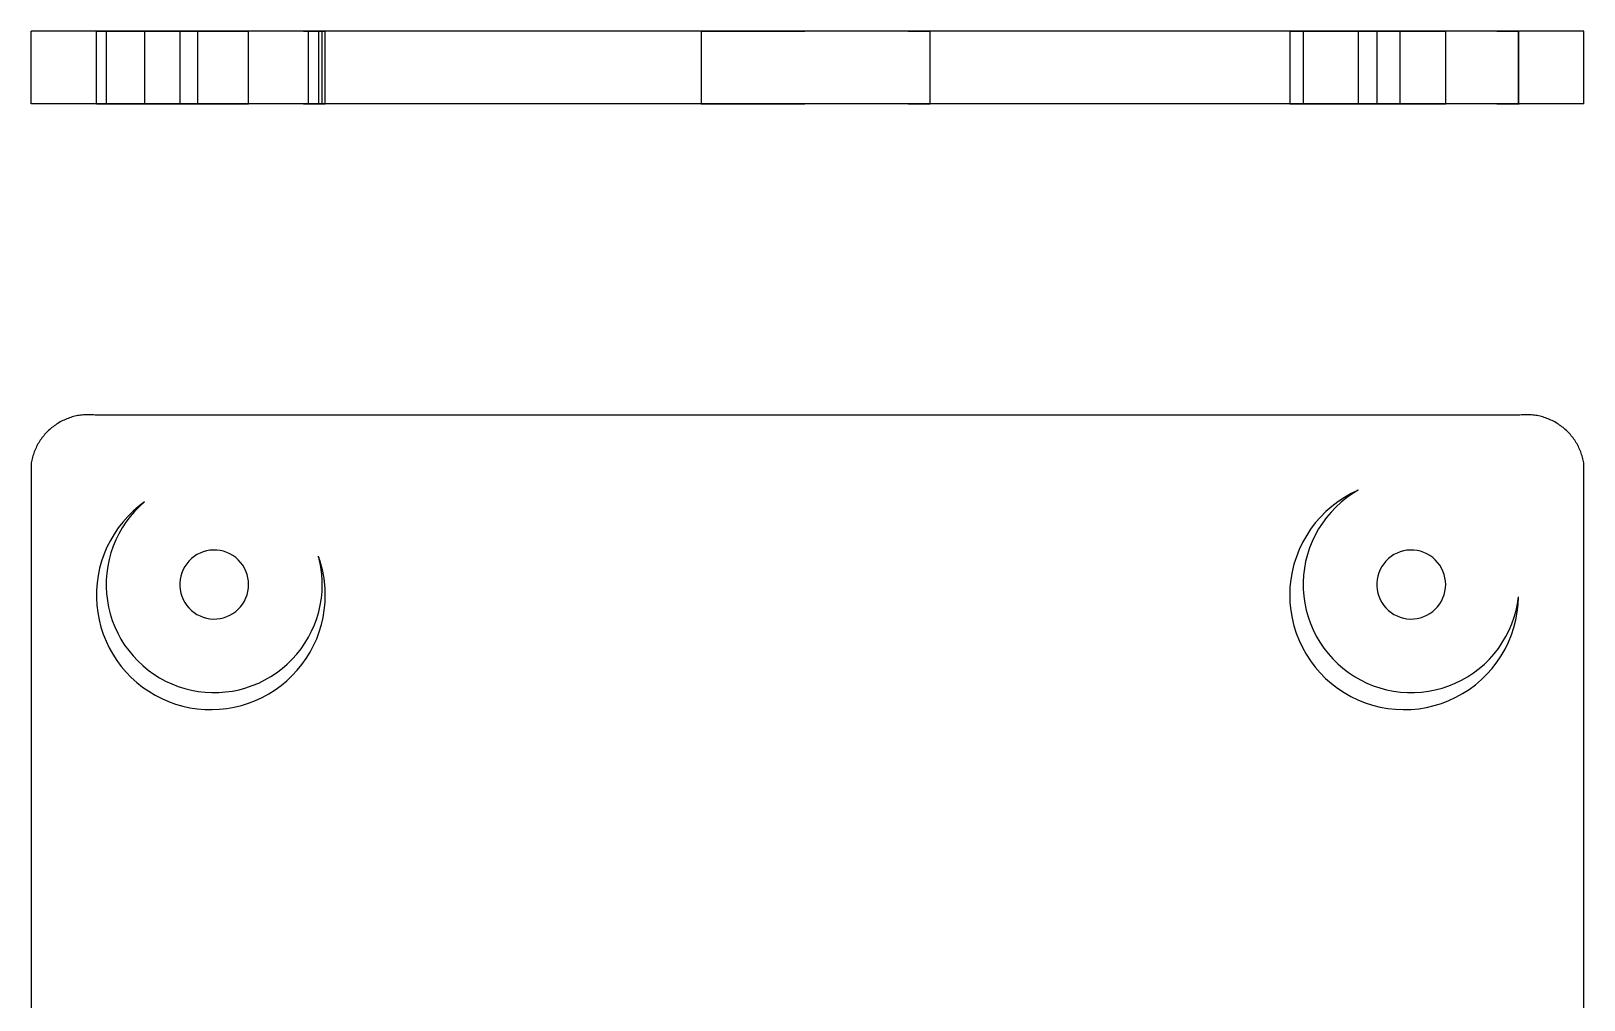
# Model space of a CAD drawing. Extents: x 0 to 3.3, y 0 to 1.87.
# Drawn here: x 0 to 1.5, y 0.935 to 1.871 of the extents above; entities that cross this region are included whole.
import ezdxf

# ---------------------------------------------------------------- set-up
doc = ezdxf.new("R2010")
doc.units = 0
doc.linetypes.add('HIDDEN', pattern=[0.075028, 0.050044, -0.024984])
for name, color, linetype in [('FRONT', 7, 'CONTINUOUS'), ('FRONT_HID', 7, 'HIDDEN'), ('TOP', 7, 'CONTINUOUS')]:
    doc.layers.add(name, color=color, linetype=linetype)

msp = doc.modelspace()

# ---------------------------------------------------------------- linework, layer by layer
at = {"layer": 'FRONT'}
for p, q in [((0.063158, 1.870984), (0, 1.870984)), ((0, 1.800672), (0, 1.870984)), ((0, 1.800672), (0, 1.870984)), ((1.436842, 1.870984), (0.063158, 1.870984)), ((0.063158, 1.800672), (0.063158, 1.870984)), ((1.5, 1.870984), (1.436842, 1.870984)), ((1.436842, 1.800672), (1.436842, 1.870984)), ((1.5, 1.800672), (1.5, 1.870984)), ((0.063158, 1.800672), (0, 1.800672)), ((1.436842, 1.800672), (0.063158, 1.800672)), ((1.5, 1.800672), (1.436842, 1.800672))]:
    msp.add_line(p, q, dxfattribs=at)
at = {"layer": 'FRONT_HID', "linetype": 'HIDDEN'}
for p, q in [((0.160829, 1.870984), (0.063158, 1.870984)), ((0.063158, 1.870984), (0.284211, 1.870984)), ((0.109647, 1.870984), (0.063158, 1.870984)), ((0.063158, 1.870984), (0.284211, 1.870984)), ((0.160829, 1.870984), (0.072533, 1.870984)), ((0.072533, 1.870984), (0.28125, 1.870984)), ((0.109647, 1.870984), (0.072533, 1.870984)), ((0.072533, 1.870984), (0.28125, 1.870984)), ((0.072533, 1.870984), (0.072533, 1.800672)), ((0.072533, 1.870984), (0.072533, 1.800672)), ((0.277586, 1.870984), (0.109647, 1.870984)), ((0.109647, 1.870984), (0.109647, 1.800672)), ((0.277586, 1.870984), (0.109647, 1.870984)), ((0.210197, 1.870984), (0.143586, 1.870984)), ((0.143586, 1.870984), (0.210197, 1.870984)), ((0.210197, 1.870984), (0.143586, 1.870984)), ((0.143586, 1.870984), (0.210197, 1.870984)), ((0.143586, 1.870984), (0.143586, 1.800672)), ((0.143586, 1.870984), (0.143586, 1.800672)), ((0.267517, 1.870984), (0.160829, 1.870984)), ((0.160829, 1.870984), (0.160829, 1.800672)), ((0.267517, 1.870984), (0.160829, 1.870984)), ((0.210197, 1.800672), (0.210197, 1.870984)), ((0.210197, 1.800672), (0.210197, 1.870984)), ((0.267517, 1.870984), (0.267517, 1.800672)), ((0.28125, 1.870984), (0.267517, 1.870984)), ((0.284211, 1.870984), (0.267517, 1.870984)), ((0.284211, 1.870984), (0.277586, 1.870984)), ((0.277586, 1.870984), (0.277586, 1.800672)), ((0.28125, 1.870984), (0.277586, 1.870984)), ((0.28125, 1.800672), (0.28125, 1.870984)), ((0.28125, 1.800672), (0.28125, 1.870984)), ((0.284211, 1.800672), (0.284211, 1.870984)), ((0.284211, 1.800672), (0.284211, 1.870984)), ((0.868421, 1.870984), (0.647368, 1.870984)), ((0.647368, 1.870984), (0.868421, 1.870984)), ((0.647368, 1.870984), (0.647368, 1.800672)), ((0.868421, 1.800672), (0.868421, 1.870984)), ((1.322275, 1.870984), (1.215789, 1.870984)), ((1.215789, 1.870984), (1.436637, 1.870984)), ((1.28204, 1.870984), (1.215789, 1.870984)), ((1.215789, 1.870984), (1.436832, 1.870984)), ((1.215789, 1.870984), (1.215789, 1.800672)), ((1.215789, 1.870984), (1.215789, 1.800672)), ((1.322275, 1.870984), (1.228783, 1.870984)), ((1.228783, 1.870984), (1.436637, 1.870984)), ((1.28204, 1.870984), (1.228783, 1.870984)), ((1.228783, 1.870984), (1.436832, 1.870984)), ((1.228783, 1.870984), (1.228783, 1.800672)), ((1.228783, 1.870984), (1.228783, 1.800672)), ((1.4375, 1.870984), (1.28204, 1.870984)), ((1.28204, 1.870984), (1.28204, 1.800672)), ((1.436842, 1.870984), (1.28204, 1.870984)), ((1.366447, 1.870984), (1.299836, 1.870984)), ((1.299836, 1.870984), (1.366447, 1.870984)), ((1.366447, 1.870984), (1.299836, 1.870984)), ((1.299836, 1.870984), (1.366447, 1.870984)), ((1.299836, 1.870984), (1.299836, 1.800672)), ((1.299836, 1.870984), (1.299836, 1.800672)), ((1.4375, 1.870984), (1.322275, 1.870984)), ((1.322275, 1.870984), (1.322275, 1.800672)), ((1.436842, 1.870984), (1.322275, 1.870984)), ((1.366447, 1.800672), (1.366447, 1.870984)), ((1.366447, 1.800672), (1.366447, 1.870984)), ((1.436637, 1.870984), (1.4375, 1.870984)), ((1.436637, 1.870984), (1.436637, 1.800672)), ((1.436637, 1.870984), (1.436842, 1.870984)), ((1.436832, 1.870984), (1.4375, 1.870984)), ((1.436832, 1.870984), (1.436832, 1.800672)), ((1.436832, 1.870984), (1.436842, 1.870984)), ((0.160829, 1.800672), (0.063158, 1.800672)), ((0.063158, 1.800672), (0.284211, 1.800672)), ((0.109647, 1.800672), (0.063158, 1.800672)), ((0.063158, 1.800672), (0.284211, 1.800672)), ((0.160829, 1.800672), (0.072533, 1.800672)), ((0.072533, 1.800672), (0.28125, 1.800672)), ((0.109647, 1.800672), (0.072533, 1.800672)), ((0.072533, 1.800672), (0.28125, 1.800672)), ((0.277586, 1.800672), (0.109647, 1.800672)), ((0.277586, 1.800672), (0.109647, 1.800672)), ((0.210197, 1.800672), (0.143586, 1.800672)), ((0.143586, 1.800672), (0.210197, 1.800672)), ((0.210197, 1.800672), (0.143586, 1.800672)), ((0.143586, 1.800672), (0.210197, 1.800672)), ((0.267517, 1.800672), (0.160829, 1.800672)), ((0.267517, 1.800672), (0.160829, 1.800672)), ((0.28125, 1.800672), (0.267517, 1.800672)), ((0.284211, 1.800672), (0.267517, 1.800672)), ((0.284211, 1.800672), (0.277586, 1.800672)), ((0.28125, 1.800672), (0.277586, 1.800672)), ((0.868421, 1.800672), (0.647368, 1.800672)), ((0.647368, 1.800672), (0.868421, 1.800672)), ((1.322275, 1.800672), (1.215789, 1.800672)), ((1.215789, 1.800672), (1.436637, 1.800672)), ((1.28204, 1.800672), (1.215789, 1.800672)), ((1.215789, 1.800672), (1.436832, 1.800672)), ((1.322275, 1.800672), (1.228783, 1.800672)), ((1.228783, 1.800672), (1.436637, 1.800672)), ((1.28204, 1.800672), (1.228783, 1.800672)), ((1.228783, 1.800672), (1.436832, 1.800672)), ((1.4375, 1.800672), (1.28204, 1.800672)), ((1.436842, 1.800672), (1.28204, 1.800672)), ((1.366447, 1.800672), (1.299836, 1.800672)), ((1.299836, 1.800672), (1.366447, 1.800672)), ((1.366447, 1.800672), (1.299836, 1.800672)), ((1.299836, 1.800672), (1.366447, 1.800672)), ((1.4375, 1.800672), (1.322275, 1.800672)), ((1.436842, 1.800672), (1.322275, 1.800672)), ((1.436637, 1.800672), (1.4375, 1.800672)), ((1.436637, 1.800672), (1.436842, 1.800672)), ((1.436832, 1.800672), (1.4375, 1.800672)), ((1.436832, 1.800672), (1.436842, 1.800672))]:
    msp.add_line(p, q, dxfattribs=at)
at = {"layer": 'TOP'}
for p, q in [((0.047895, 1.500073), (0.046518, 1.499872)), ((0.049277, 1.500239), (0.047895, 1.500073)), ((0.050663, 1.500371), (0.049277, 1.500239)), ((0.052051, 1.500469), (0.050663, 1.500371)), ((0.053442, 1.500531), (0.052051, 1.500469)), ((0.054833, 1.500559), (0.053442, 1.500531)), ((0.056225, 1.500553), (0.054833, 1.500559)), ((0.057616, 1.500511), (0.056225, 1.500553)), ((0.059006, 1.500435), (0.057616, 1.500511)), ((0.060393, 1.500325), (0.059006, 1.500435)), ((0.061778, 1.50018), (0.060393, 1.500325)), ((0.063158, 1.5), (0.061778, 1.50018)), ((1.436842, 1.5), (0.063158, 1.5)), ((1.438222, 1.50018), (1.436842, 1.5)), ((1.439607, 1.500325), (1.438222, 1.50018)), ((1.440994, 1.500435), (1.439607, 1.500325)), ((1.442384, 1.500511), (1.440994, 1.500435)), ((1.443775, 1.500553), (1.442384, 1.500511)), ((1.445167, 1.500559), (1.443775, 1.500553)), ((1.446558, 1.500531), (1.445167, 1.500559)), ((1.447949, 1.500469), (1.446558, 1.500531)), ((1.449337, 1.500371), (1.447949, 1.500469)), ((1.450723, 1.500239), (1.449337, 1.500371)), ((1.452105, 1.500073), (1.450723, 1.500239)), ((1.453482, 1.499872), (1.452105, 1.500073)), ((0.016979, 1.485365), (0.015978, 1.484398)), ((0.018004, 1.486307), (0.016979, 1.485365)), ((0.019052, 1.487223), (0.018004, 1.486307)), ((0.020122, 1.488113), (0.019052, 1.487223)), ((0.021214, 1.488975), (0.020122, 1.488113)), ((0.022328, 1.48981), (0.021214, 1.488975)), ((0.023462, 1.490617), (0.022328, 1.48981)), ((0.024616, 1.491396), (0.023462, 1.490617)), ((0.025788, 1.492146), (0.024616, 1.491396)), ((0.026979, 1.492866), (0.025788, 1.492146)), ((0.028188, 1.493556), (0.026979, 1.492866)), ((0.029414, 1.494216), (0.028188, 1.493556)), ((0.030655, 1.494845), (0.029414, 1.494216)), ((0.031912, 1.495443), (0.030655, 1.494845)), ((0.033184, 1.496009), (0.031912, 1.495443)), ((0.034469, 1.496544), (0.033184, 1.496009)), ((0.035767, 1.497046), (0.034469, 1.496544)), ((0.037077, 1.497516), (0.035767, 1.497046)), ((0.038398, 1.497953), (0.037077, 1.497516)), ((0.03973, 1.498357), (0.038398, 1.497953)), ((0.041072, 1.498727), (0.03973, 1.498357)), ((0.042422, 1.499064), (0.041072, 1.498727)), ((0.043781, 1.499367), (0.042422, 1.499064)), ((0.045146, 1.499637), (0.043781, 1.499367)), ((0.046518, 1.499872), (0.045146, 1.499637)), ((1.454854, 1.499637), (1.453482, 1.499872)), ((1.456219, 1.499367), (1.454854, 1.499637)), ((1.457578, 1.499064), (1.456219, 1.499367)), ((1.458928, 1.498727), (1.457578, 1.499064)), ((1.46027, 1.498357), (1.458928, 1.498727)), ((1.461602, 1.497953), (1.46027, 1.498357)), ((1.462923, 1.497516), (1.461602, 1.497953)), ((1.464233, 1.497046), (1.462923, 1.497516)), ((1.465531, 1.496544), (1.464233, 1.497046)), ((1.466816, 1.496009), (1.465531, 1.496544)), ((1.468088, 1.495443), (1.466816, 1.496009)), ((1.469345, 1.494845), (1.468088, 1.495443)), ((1.470586, 1.494216), (1.469345, 1.494845)), ((1.471812, 1.493556), (1.470586, 1.494216)), ((1.473021, 1.492866), (1.471812, 1.493556)), ((1.474212, 1.492146), (1.473021, 1.492866)), ((1.475384, 1.491396), (1.474212, 1.492146)), ((1.476538, 1.490617), (1.475384, 1.491396)), ((1.477672, 1.48981), (1.476538, 1.490617)), ((1.478786, 1.488975), (1.477672, 1.48981)), ((1.479878, 1.488113), (1.478786, 1.488975)), ((1.480948, 1.487223), (1.479878, 1.488113)), ((1.481996, 1.486307), (1.480948, 1.487223)), ((1.483021, 1.485365), (1.481996, 1.486307)), ((1.484022, 1.484398), (1.483021, 1.485365)), ((0.006033, 1.471057), (0.005392, 1.469821)), ((0.006704, 1.472276), (0.006033, 1.471057)), ((0.007406, 1.473478), (0.006704, 1.472276)), ((0.008137, 1.474662), (0.007406, 1.473478)), ((0.008898, 1.475828), (0.008137, 1.474662)), ((0.009688, 1.476974), (0.008898, 1.475828)), ((0.010506, 1.4781), (0.009688, 1.476974)), ((0.011351, 1.479205), (0.010506, 1.4781)), ((0.012224, 1.48029), (0.011351, 1.479205)), ((0.013124, 1.481351), (0.012224, 1.48029)), ((0.01405, 1.482391), (0.013124, 1.481351)), ((0.015001, 1.483406), (0.01405, 1.482391)), ((0.015978, 1.484398), (0.015001, 1.483406)), ((1.484999, 1.483406), (1.484022, 1.484398)), ((1.48595, 1.482391), (1.484999, 1.483406)), ((1.486876, 1.481351), (1.48595, 1.482391)), ((1.487776, 1.48029), (1.486876, 1.481351)), ((1.488649, 1.479205), (1.487776, 1.48029)), ((1.489494, 1.4781), (1.488649, 1.479205)), ((1.490312, 1.476974), (1.489494, 1.4781)), ((1.491102, 1.475828), (1.490312, 1.476974)), ((1.491863, 1.474662), (1.491102, 1.475828)), ((1.492594, 1.473478), (1.491863, 1.474662)), ((1.493296, 1.472276), (1.492594, 1.473478)), ((1.493967, 1.471057), (1.493296, 1.472276)), ((1.494608, 1.469821), (1.493967, 1.471057)), ((0.000462, 1.455376), (0.000214, 1.454007)), ((0.000745, 1.456739), (0.000462, 1.455376)), ((0.001061, 1.458095), (0.000745, 1.456739)), ((0.001411, 1.459442), (0.001061, 1.458095)), ((0.001794, 1.46078), (0.001411, 1.459442)), ((0.00221, 1.462108), (0.001794, 1.46078)), ((0.00266, 1.463425), (0.00221, 1.462108)), ((0.003142, 1.464731), (0.00266, 1.463425)), ((0.003657, 1.466024), (0.003142, 1.464731)), ((0.004204, 1.467304), (0.003657, 1.466024)), ((0.004782, 1.46857), (0.004204, 1.467304)), ((0.005392, 1.469821), (0.004782, 1.46857)), ((1.495218, 1.46857), (1.494608, 1.469821)), ((1.495796, 1.467304), (1.495218, 1.46857)), ((1.496343, 1.466024), (1.495796, 1.467304)), ((1.496858, 1.464731), (1.496343, 1.466024)), ((1.49734, 1.463425), (1.496858, 1.464731)), ((1.49779, 1.462108), (1.49734, 1.463425)), ((1.498206, 1.46078), (1.49779, 1.462108)), ((1.498589, 1.459442), (1.498206, 1.46078)), ((1.498939, 1.458095), (1.498589, 1.459442)), ((1.499255, 1.456739), (1.498939, 1.458095)), ((1.499538, 1.455376), (1.499255, 1.456739)), ((1.499786, 1.454007), (1.499538, 1.455376)), ((0.000214, 1.454007), (0, 1.452632)), ((0, 1.452632), (0, 0.063158)), ((1.5, 1.452632), (1.499786, 1.454007)), ((1.5, 0.063158), (1.5, 1.452632)), ((1.28204, 1.427586), (1.275257, 1.424342)), ((1.28204, 1.427586), (1.276248, 1.424082)), ((0.103932, 1.412052), (0.098511, 1.407341)), ((0.104705, 1.41196), (0.100054, 1.407213)), ((0.109647, 1.416401), (0.103932, 1.412052)), ((0.109647, 1.416401), (0.104705, 1.41196)), ((1.256447, 1.411957), (1.250786, 1.407008)), ((1.260401, 1.411426), (1.255703, 1.406552)), ((1.262431, 1.416509), (1.256447, 1.411957)), ((1.265406, 1.415984), (1.260401, 1.411426)), ((1.268711, 1.420644), (1.262431, 1.416509)), ((1.270696, 1.420209), (1.265406, 1.415984)), ((1.275257, 1.424342), (1.268711, 1.420644)), ((1.276248, 1.424082), (1.270696, 1.420209)), ((0.088643, 1.396914), (0.084238, 1.391242)), ((0.091707, 1.39688), (0.088043, 1.391336)), ((0.093407, 1.402288), (0.088643, 1.396914)), ((0.095716, 1.402179), (0.091707, 1.39688)), ((0.098511, 1.407341), (0.093407, 1.402288)), ((0.100054, 1.407213), (0.095716, 1.402179)), ((1.240537, 1.396016), (1.235997, 1.390023)), ((1.245474, 1.401686), (1.240537, 1.396016)), ((1.247302, 1.395944), (1.243634, 1.390254)), ((1.250786, 1.407008), (1.245474, 1.401686)), ((1.25133, 1.401384), (1.247302, 1.395944)), ((1.255703, 1.406552), (1.25133, 1.401384)), ((0.08021, 1.385295), (0.076577, 1.3791)), ((0.084238, 1.391242), (0.08021, 1.385295)), ((0.084739, 1.385571), (0.081809, 1.379607)), ((0.088043, 1.391336), (0.084739, 1.385571)), ((1.231875, 1.383735), (1.228189, 1.377181)), ((1.235997, 1.390023), (1.231875, 1.383735)), ((1.240344, 1.384338), (1.237444, 1.378221)), ((1.243634, 1.390254), (1.240344, 1.384338)), ((0.070554, 1.366068), (0.06819, 1.359287)), ((0.073354, 1.372682), (0.070554, 1.366068)), ((0.076577, 1.3791), (0.073354, 1.372682)), ((0.077115, 1.36718), (0.075371, 1.360768)), ((0.079264, 1.373468), (0.077115, 1.36718)), ((0.081809, 1.379607), (0.079264, 1.373468)), ((0.160238, 1.365439), (0.157449, 1.363638)), ((0.163193, 1.366954), (0.160238, 1.365439)), ((0.166284, 1.368167), (0.163193, 1.366954)), ((0.16948, 1.369066), (0.166284, 1.368167)), ((0.17275, 1.369643), (0.16948, 1.369066)), ((0.176061, 1.369891), (0.17275, 1.369643)), ((0.17938, 1.369808), (0.176061, 1.369891)), ((0.182675, 1.369395), (0.17938, 1.369808)), ((0.185912, 1.368656), (0.182675, 1.369395)), ((0.189059, 1.367599), (0.185912, 1.368656)), ((0.192086, 1.366233), (0.189059, 1.367599)), ((0.194961, 1.364573), (0.192086, 1.366233)), ((1.224958, 1.370392), (1.222196, 1.363399)), ((1.228189, 1.377181), (1.224958, 1.370392)), ((1.232862, 1.365488), (1.2312, 1.358925)), ((1.234946, 1.371928), (1.232862, 1.365488)), ((1.237444, 1.378221), (1.234946, 1.371928)), ((1.316488, 1.365439), (1.313699, 1.363638)), ((1.319443, 1.366954), (1.316488, 1.365439)), ((1.322534, 1.368167), (1.319443, 1.366954)), ((1.32573, 1.369066), (1.322534, 1.368167)), ((1.329, 1.369643), (1.32573, 1.369066)), ((1.332311, 1.369891), (1.329, 1.369643)), ((1.33563, 1.369808), (1.332311, 1.369891)), ((1.338925, 1.369395), (1.33563, 1.369808)), ((1.342162, 1.368656), (1.338925, 1.369395)), ((1.345309, 1.367599), (1.342162, 1.368656)), ((1.348336, 1.366233), (1.345309, 1.367599)), ((1.351211, 1.364573), (1.348336, 1.366233)), ((0.066272, 1.352366), (0.064807, 1.345335)), ((0.06819, 1.359287), (0.066272, 1.352366)), ((0.074038, 1.354258), (0.073123, 1.347677)), ((0.075371, 1.360768), (0.074038, 1.354258)), ((0.146884, 1.351046), (0.145594, 1.347987)), ((0.148472, 1.353962), (0.146884, 1.351046)), ((0.150342, 1.356706), (0.148472, 1.353962)), ((0.152476, 1.359249), (0.150342, 1.356706)), ((0.154853, 1.361568), (0.152476, 1.359249)), ((0.157449, 1.363638), (0.154853, 1.361568)), ((0.197657, 1.362635), (0.194961, 1.364573)), ((0.200147, 1.360438), (0.197657, 1.362635)), ((0.202405, 1.358004), (0.200147, 1.360438)), ((0.20441, 1.355357), (0.202405, 1.358004)), ((0.206141, 1.352524), (0.20441, 1.355357)), ((0.207582, 1.349533), (0.206141, 1.352524)), ((0.277793, 1.363429), (0.277586, 1.364004)), ((0.277701, 1.363579), (0.277586, 1.364004)), ((0.277814, 1.363153), (0.277701, 1.363579)), ((0.277996, 1.362854), (0.277793, 1.363429)), ((0.277925, 1.362727), (0.277814, 1.363153)), ((0.278035, 1.362301), (0.277925, 1.362727)), ((0.278197, 1.362277), (0.277996, 1.362854)), ((0.278142, 1.361874), (0.278035, 1.362301)), ((0.278248, 1.361447), (0.278142, 1.361874)), ((0.278394, 1.361699), (0.278197, 1.362277)), ((0.278352, 1.361019), (0.278248, 1.361447)), ((0.278454, 1.360591), (0.278352, 1.361019)), ((0.278588, 1.36112), (0.278394, 1.361699)), ((0.278554, 1.360162), (0.278454, 1.360591)), ((0.278653, 1.359733), (0.278554, 1.360162)), ((0.278778, 1.360541), (0.278588, 1.36112)), ((0.278749, 1.359304), (0.278653, 1.359733)), ((0.278844, 1.358874), (0.278749, 1.359304)), ((0.278966, 1.35996), (0.278778, 1.360541)), ((0.278937, 1.358444), (0.278844, 1.358874)), ((0.279029, 1.358013), (0.278937, 1.358444)), ((0.27915, 1.359378), (0.278966, 1.35996)), ((0.279118, 1.357582), (0.279029, 1.358013)), ((0.279206, 1.35715), (0.279118, 1.357582)), ((0.279331, 1.358795), (0.27915, 1.359378)), ((0.279291, 1.356719), (0.279206, 1.35715)), ((0.279375, 1.356286), (0.279291, 1.356719)), ((0.279509, 1.358211), (0.279331, 1.358795)), ((0.279458, 1.355854), (0.279375, 1.356286)), ((0.279538, 1.355421), (0.279458, 1.355854)), ((0.279683, 1.357626), (0.279509, 1.358211)), ((0.279616, 1.354988), (0.279538, 1.355421)), ((0.279693, 1.354555), (0.279616, 1.354988)), ((0.279854, 1.35704), (0.279683, 1.357626)), ((0.279768, 1.354121), (0.279693, 1.354555)), ((0.279841, 1.353687), (0.279768, 1.354121)), ((0.279912, 1.353252), (0.279841, 1.353687)), ((0.280023, 1.356453), (0.279854, 1.35704)), ((0.279981, 1.352817), (0.279912, 1.353252)), ((0.280049, 1.352382), (0.279981, 1.352817)), ((0.280187, 1.355865), (0.280023, 1.356453)), ((0.280115, 1.351947), (0.280049, 1.352382)), ((0.280178, 1.351512), (0.280115, 1.351947)), ((0.280241, 1.351076), (0.280178, 1.351512)), ((0.280349, 1.355276), (0.280187, 1.355865)), ((0.280301, 1.35064), (0.280241, 1.351076)), ((0.280359, 1.350203), (0.280301, 1.35064)), ((0.280507, 1.354687), (0.280349, 1.355276)), ((0.280415, 1.349767), (0.280359, 1.350203)), ((0.280662, 1.354096), (0.280507, 1.354687)), ((0.280814, 1.353505), (0.280662, 1.354096)), ((0.280963, 1.352913), (0.280814, 1.353505)), ((0.281108, 1.35232), (0.280963, 1.352913)), ((0.28125, 1.351726), (0.281108, 1.35232)), ((0.281389, 1.351132), (0.28125, 1.351726)), ((0.281524, 1.350536), (0.281389, 1.351132)), ((0.281656, 1.34994), (0.281524, 1.350536)), ((1.219916, 1.356234), (1.218128, 1.348931)), ((1.222196, 1.363399), (1.219916, 1.356234)), ((1.229967, 1.352269), (1.229168, 1.345547)), ((1.2312, 1.358925), (1.229967, 1.352269)), ((1.303134, 1.351046), (1.301844, 1.347987)), ((1.304722, 1.353962), (1.303134, 1.351046)), ((1.306592, 1.356706), (1.304722, 1.353962)), ((1.308726, 1.359249), (1.306592, 1.356706)), ((1.311103, 1.361568), (1.308726, 1.359249)), ((1.313699, 1.363638), (1.311103, 1.361568)), ((1.353907, 1.362635), (1.351211, 1.364573)), ((1.356397, 1.360438), (1.353907, 1.362635)), ((1.358655, 1.358004), (1.356397, 1.360438)), ((1.36066, 1.355357), (1.358655, 1.358004)), ((1.362391, 1.352524), (1.36066, 1.355357)), ((1.363832, 1.349533), (1.362391, 1.352524)), ((0.063801, 1.338223), (0.06326, 1.331062)), ((0.064807, 1.345335), (0.063801, 1.338223)), ((0.072628, 1.34105), (0.072556, 1.334405)), ((0.073123, 1.347677), (0.072628, 1.34105)), ((0.143958, 1.341559), (0.143627, 1.338256)), ((0.143627, 1.338256), (0.143627, 1.334935)), ((0.144615, 1.344814), (0.143958, 1.341559)), ((0.145594, 1.347987), (0.144615, 1.344814)), ((0.208718, 1.346412), (0.207582, 1.349533)), ((0.209537, 1.343195), (0.208718, 1.346412)), ((0.210032, 1.339912), (0.209537, 1.343195)), ((0.210197, 1.336595), (0.210032, 1.339912)), ((0.210032, 1.333279), (0.210197, 1.336595)), ((0.28047, 1.34933), (0.280415, 1.349767)), ((0.280523, 1.348893), (0.28047, 1.34933)), ((0.280574, 1.348456), (0.280523, 1.348893)), ((0.280623, 1.348018), (0.280574, 1.348456)), ((0.28067, 1.34758), (0.280623, 1.348018)), ((0.280716, 1.347143), (0.28067, 1.34758)), ((0.280759, 1.346705), (0.280716, 1.347143)), ((0.280801, 1.346266), (0.280759, 1.346705)), ((0.280841, 1.345828), (0.280801, 1.346266)), ((0.280879, 1.345389), (0.280841, 1.345828)), ((0.280915, 1.344951), (0.280879, 1.345389)), ((0.280949, 1.344512), (0.280915, 1.344951)), ((0.280982, 1.344073), (0.280949, 1.344512)), ((0.281012, 1.343634), (0.280982, 1.344073)), ((0.281041, 1.343194), (0.281012, 1.343634)), ((0.281038, 1.329954), (0.28125, 1.336595)), ((0.281068, 1.342755), (0.281041, 1.343194)), ((0.281093, 1.342315), (0.281068, 1.342755)), ((0.281116, 1.341876), (0.281093, 1.342315)), ((0.281138, 1.341436), (0.281116, 1.341876)), ((0.281157, 1.340996), (0.281138, 1.341436)), ((0.281175, 1.340556), (0.281157, 1.340996)), ((0.281191, 1.340116), (0.281175, 1.340556)), ((0.281205, 1.339676), (0.281191, 1.340116)), ((0.281217, 1.339236), (0.281205, 1.339676)), ((0.281227, 1.338796), (0.281217, 1.339236)), ((0.281235, 1.338356), (0.281227, 1.338796)), ((0.281242, 1.337916), (0.281235, 1.338356)), ((0.281246, 1.337476), (0.281242, 1.337916)), ((0.281249, 1.337036), (0.281246, 1.337476)), ((0.28125, 1.336595), (0.281249, 1.337036)), ((0.281785, 1.349344), (0.281656, 1.34994)), ((0.281911, 1.348746), (0.281785, 1.349344)), ((0.282033, 1.348148), (0.281911, 1.348746)), ((0.282152, 1.347549), (0.282033, 1.348148)), ((0.282267, 1.34695), (0.282152, 1.347549)), ((0.28238, 1.34635), (0.282267, 1.34695)), ((0.282489, 1.345749), (0.28238, 1.34635)), ((0.282594, 1.345148), (0.282489, 1.345749)), ((0.282697, 1.344546), (0.282594, 1.345148)), ((0.282796, 1.343944), (0.282697, 1.344546)), ((0.282891, 1.343341), (0.282796, 1.343944)), ((0.282984, 1.342737), (0.282891, 1.343341)), ((0.283073, 1.342133), (0.282984, 1.342737)), ((0.283159, 1.341529), (0.283073, 1.342133)), ((0.283241, 1.340924), (0.283159, 1.341529)), ((0.28332, 1.340319), (0.283241, 1.340924)), ((0.283396, 1.339713), (0.28332, 1.340319)), ((0.283468, 1.339107), (0.283396, 1.339713)), ((0.283537, 1.3385), (0.283468, 1.339107)), ((0.283602, 1.337893), (0.283537, 1.3385)), ((0.283665, 1.337286), (0.283602, 1.337893)), ((0.283724, 1.336679), (0.283665, 1.337286)), ((0.283779, 1.336071), (0.283724, 1.336679)), ((0.283831, 1.335462), (0.283779, 1.336071)), ((0.28388, 1.334854), (0.283831, 1.335462)), ((1.216841, 1.341523), (1.21606, 1.334045)), ((1.218128, 1.348931), (1.216841, 1.341523)), ((1.229168, 1.345547), (1.228806, 1.338787)), ((1.228806, 1.338787), (1.228883, 1.332018)), ((1.300208, 1.341559), (1.299877, 1.338256)), ((1.299877, 1.338256), (1.299877, 1.334935)), ((1.300865, 1.344814), (1.300208, 1.341559)), ((1.301844, 1.347987), (1.300865, 1.344814)), ((1.364968, 1.346412), (1.363832, 1.349533)), ((1.365787, 1.343195), (1.364968, 1.346412)), ((1.366282, 1.339912), (1.365787, 1.343195)), ((1.366447, 1.336595), (1.366282, 1.339912)), ((1.366282, 1.333279), (1.366447, 1.336595)), ((0.06326, 1.331062), (0.063185, 1.32388)), ((0.063185, 1.32388), (0.063576, 1.316709)), ((0.072556, 1.334405), (0.072907, 1.32777)), ((0.072907, 1.32777), (0.073679, 1.32117)), ((0.073679, 1.32117), (0.07487, 1.314632)), ((0.143627, 1.334935), (0.143958, 1.331631)), ((0.143958, 1.331631), (0.144615, 1.328377)), ((0.144615, 1.328377), (0.145594, 1.325204)), ((0.145594, 1.325204), (0.146884, 1.322144)), ((0.146884, 1.322144), (0.148472, 1.319229)), ((0.20441, 1.317834), (0.206141, 1.320667)), ((0.206141, 1.320667), (0.207582, 1.323658)), ((0.207582, 1.323658), (0.208718, 1.326778)), ((0.208718, 1.326778), (0.209537, 1.329996)), ((0.209537, 1.329996), (0.210032, 1.333279)), ((0.279351, 1.316778), (0.280405, 1.323339)), ((0.280405, 1.323339), (0.281038, 1.329954)), ((0.283926, 1.334245), (0.28388, 1.334854)), ((0.283968, 1.333636), (0.283926, 1.334245)), ((0.284007, 1.333027), (0.283968, 1.333636)), ((0.283977, 1.319138), (0.284211, 1.326316)), ((0.284042, 1.332417), (0.284007, 1.333027)), ((0.284074, 1.331808), (0.284042, 1.332417)), ((0.284103, 1.331198), (0.284074, 1.331808)), ((0.284128, 1.330588), (0.284103, 1.331198)), ((0.28415, 1.329978), (0.284128, 1.330588)), ((0.284168, 1.329368), (0.28415, 1.329978)), ((0.284184, 1.328757), (0.284168, 1.329368)), ((0.284195, 1.328147), (0.284184, 1.328757)), ((0.284204, 1.327537), (0.284195, 1.328147)), ((0.284209, 1.326926), (0.284204, 1.327537)), ((0.284211, 1.326316), (0.284209, 1.326926)), ((1.21606, 1.334045), (1.21579, 1.326531)), ((1.21579, 1.326531), (1.216031, 1.319016)), ((1.228883, 1.332018), (1.2294, 1.325268)), ((1.2294, 1.325268), (1.230352, 1.318565)), ((1.299877, 1.334935), (1.300208, 1.331631)), ((1.300208, 1.331631), (1.300865, 1.328377)), ((1.300865, 1.328377), (1.301844, 1.325204)), ((1.301844, 1.325204), (1.303134, 1.322144)), ((1.303134, 1.322144), (1.304722, 1.319229)), ((1.36066, 1.317834), (1.362391, 1.320667)), ((1.362391, 1.320667), (1.363832, 1.323658)), ((1.363832, 1.323658), (1.364968, 1.326778)), ((1.364968, 1.326778), (1.365787, 1.329996)), ((1.365787, 1.329996), (1.366282, 1.333279)), ((1.435849, 1.318107), (1.436832, 1.324805)), ((1.436473, 1.317294), (1.436832, 1.324805)), ((0.063576, 1.316709), (0.064433, 1.309579)), ((0.064433, 1.309579), (0.06575, 1.302518)), ((0.07487, 1.314632), (0.076475, 1.308184)), ((0.076475, 1.308184), (0.078487, 1.301851)), ((0.148472, 1.319229), (0.150342, 1.316485)), ((0.150342, 1.316485), (0.152476, 1.313942)), ((0.152476, 1.313942), (0.154853, 1.311623)), ((0.154853, 1.311623), (0.157449, 1.309553)), ((0.157449, 1.309553), (0.160238, 1.307752)), ((0.160238, 1.307752), (0.163193, 1.306237)), ((0.163193, 1.306237), (0.166284, 1.305024)), ((0.166284, 1.305024), (0.16948, 1.304125)), ((0.185912, 1.304534), (0.189059, 1.305592)), ((0.189059, 1.305592), (0.192086, 1.306957)), ((0.192086, 1.306957), (0.194961, 1.308618)), ((0.194961, 1.308618), (0.197657, 1.310556)), ((0.197657, 1.310556), (0.200147, 1.312753)), ((0.200147, 1.312753), (0.202405, 1.315187)), ((0.202405, 1.315187), (0.20441, 1.317834)), ((0.276004, 1.303923), (0.277882, 1.310297)), ((0.277882, 1.310297), (0.279351, 1.316778)), ((0.282116, 1.304902), (0.283278, 1.31199)), ((0.283278, 1.31199), (0.283977, 1.319138)), ((1.216031, 1.319016), (1.216782, 1.311535)), ((1.216782, 1.311535), (1.218041, 1.304122)), ((1.230352, 1.318565), (1.231737, 1.311939)), ((1.231737, 1.311939), (1.233549, 1.305416)), ((1.233549, 1.305416), (1.23578, 1.299025)), ((1.304722, 1.319229), (1.306592, 1.316485)), ((1.306592, 1.316485), (1.308726, 1.313942)), ((1.308726, 1.313942), (1.311103, 1.311623)), ((1.311103, 1.311623), (1.313699, 1.309553)), ((1.313699, 1.309553), (1.316488, 1.307752)), ((1.316488, 1.307752), (1.319443, 1.306237)), ((1.319443, 1.306237), (1.322534, 1.305024)), ((1.322534, 1.305024), (1.32573, 1.304125)), ((1.342162, 1.304534), (1.345309, 1.305592)), ((1.345309, 1.305592), (1.348336, 1.306957)), ((1.348336, 1.306957), (1.351211, 1.308618)), ((1.351211, 1.308618), (1.353907, 1.310556)), ((1.353907, 1.310556), (1.356397, 1.312753)), ((1.356397, 1.312753), (1.358655, 1.315187)), ((1.358655, 1.315187), (1.36066, 1.317834)), ((1.432593, 1.304972), (1.434434, 1.311487)), ((1.434231, 1.302434), (1.435605, 1.309826)), ((1.434434, 1.311487), (1.435849, 1.318107)), ((1.435605, 1.309826), (1.436473, 1.317294)), ((0.06575, 1.302518), (0.067524, 1.295559)), ((0.067524, 1.295559), (0.069745, 1.288729)), ((0.078487, 1.301851), (0.080897, 1.295658)), ((0.080897, 1.295658), (0.083697, 1.289632)), ((0.16948, 1.304125), (0.17275, 1.303548)), ((0.17275, 1.303548), (0.176061, 1.3033)), ((0.176061, 1.3033), (0.17938, 1.303383)), ((0.17938, 1.303383), (0.182675, 1.303795)), ((0.182675, 1.303795), (0.185912, 1.304534)), ((0.267996, 1.285697), (0.271051, 1.291598)), ((0.271051, 1.291598), (0.273723, 1.297682)), ((0.273723, 1.297682), (0.276004, 1.303923)), ((0.275913, 1.284301), (0.278426, 1.291029)), ((0.278426, 1.291029), (0.280497, 1.297906)), ((0.280497, 1.297906), (0.282116, 1.304902)), ((1.218041, 1.304122), (1.2198, 1.296812)), ((1.2198, 1.296812), (1.222053, 1.289638)), ((1.23578, 1.299025), (1.238421, 1.292792)), ((1.238421, 1.292792), (1.24146, 1.286743)), ((1.32573, 1.304125), (1.329, 1.303548)), ((1.329, 1.303548), (1.332311, 1.3033)), ((1.332311, 1.3033), (1.33563, 1.303383)), ((1.33563, 1.303383), (1.338925, 1.303795)), ((1.338925, 1.303795), (1.342162, 1.304534)), ((1.424599, 1.286334), (1.427665, 1.292369)), ((1.427665, 1.292369), (1.430334, 1.298591)), ((1.429994, 1.288014), (1.432358, 1.295152)), ((1.430334, 1.298591), (1.432593, 1.304972)), ((1.432358, 1.295152), (1.434231, 1.302434)), ((0.069745, 1.288729), (0.072406, 1.282058)), ((0.072406, 1.282058), (0.075494, 1.275574)), ((0.075494, 1.275574), (0.078996, 1.269304)), ((0.083697, 1.289632), (0.086875, 1.283796)), ((0.086875, 1.283796), (0.090418, 1.278174)), ((0.090418, 1.278174), (0.094311, 1.272789)), ((0.260792, 1.274536), (0.264572, 1.280002)), ((0.264572, 1.280002), (0.267996, 1.285697)), ((0.269605, 1.271405), (0.272969, 1.27775)), ((0.272969, 1.27775), (0.275913, 1.284301)), ((1.222053, 1.289638), (1.224787, 1.282635)), ((1.224787, 1.282635), (1.227992, 1.275833)), ((1.227992, 1.275833), (1.231652, 1.269265)), ((1.24146, 1.286743), (1.244885, 1.280904)), ((1.244885, 1.280904), (1.248682, 1.275299)), ((1.248682, 1.275299), (1.252834, 1.269952)), ((1.417326, 1.274922), (1.421148, 1.28051)), ((1.421148, 1.28051), (1.424599, 1.286334)), ((1.423839, 1.274303), (1.42715, 1.281054)), ((1.42715, 1.281054), (1.429994, 1.288014)), ((0.078996, 1.269304), (0.082899, 1.263275)), ((0.082899, 1.263275), (0.087185, 1.257512)), ((0.094311, 1.272789), (0.09854, 1.267663)), ((0.09854, 1.267663), (0.103085, 1.262816)), ((0.103085, 1.262816), (0.107931, 1.258268)), ((0.247481, 1.259733), (0.25223, 1.264381)), ((0.25223, 1.264381), (0.256673, 1.269322)), ((0.256673, 1.269322), (0.260792, 1.274536)), ((0.261679, 1.259435), (0.265836, 1.265291)), ((0.265836, 1.265291), (0.269605, 1.271405)), ((1.231652, 1.269265), (1.23575, 1.262961)), ((1.23575, 1.262961), (1.240267, 1.25695)), ((1.252834, 1.269952), (1.257324, 1.264885)), ((1.257324, 1.264885), (1.262132, 1.26012)), ((1.262132, 1.26012), (1.26724, 1.255678)), ((1.403808, 1.259804), (1.408638, 1.264547)), ((1.408638, 1.264547), (1.413151, 1.269594)), ((1.411271, 1.255615), (1.415881, 1.261554)), ((1.413151, 1.269594), (1.417326, 1.274922)), ((1.415881, 1.261554), (1.420077, 1.267793)), ((1.420077, 1.267793), (1.423839, 1.274303)), ((0.087185, 1.257512), (0.091836, 1.25204)), ((0.091836, 1.25204), (0.096833, 1.246881)), ((0.096833, 1.246881), (0.102154, 1.242058)), ((0.107931, 1.258268), (0.113055, 1.254038)), ((0.113055, 1.254038), (0.118439, 1.250143)), ((0.118439, 1.250143), (0.12406, 1.246598)), ((0.12406, 1.246598), (0.129894, 1.243418)), ((0.225834, 1.244425), (0.2316, 1.247727)), ((0.2316, 1.247727), (0.237145, 1.251389)), ((0.237145, 1.251389), (0.242446, 1.255396)), ((0.242446, 1.255396), (0.247481, 1.259733)), ((0.247054, 1.243654), (0.252267, 1.248594)), ((0.252267, 1.248594), (0.257149, 1.253861)), ((0.257149, 1.253861), (0.261679, 1.259435)), ((1.240267, 1.25695), (1.245182, 1.25126)), ((1.245182, 1.25126), (1.250472, 1.245918)), ((1.250472, 1.245918), (1.256114, 1.240947)), ((1.26724, 1.255678), (1.272625, 1.251575)), ((1.272625, 1.251575), (1.278265, 1.24783)), ((1.278265, 1.24783), (1.284135, 1.244459)), ((1.381736, 1.244241), (1.387621, 1.247586)), ((1.387621, 1.247586), (1.393278, 1.251306)), ((1.393278, 1.251306), (1.398681, 1.255384)), ((1.398681, 1.255384), (1.403808, 1.259804)), ((1.400894, 1.244743), (1.406268, 1.250002)), ((1.406268, 1.250002), (1.411271, 1.255615)), ((0.102154, 1.242058), (0.107777, 1.23759)), ((0.107777, 1.23759), (0.113678, 1.233497)), ((0.113678, 1.233497), (0.119833, 1.229796)), ((0.129894, 1.243418), (0.13592, 1.240616)), ((0.13592, 1.240616), (0.142111, 1.238203)), ((0.142111, 1.238203), (0.148444, 1.236189)), ((0.148444, 1.236189), (0.154891, 1.234582)), ((0.154891, 1.234582), (0.161428, 1.233389)), ((0.161428, 1.233389), (0.168028, 1.232614)), ((0.168028, 1.232614), (0.174664, 1.232261)), ((0.174664, 1.232261), (0.181308, 1.23233)), ((0.181308, 1.23233), (0.187935, 1.232823)), ((0.187935, 1.232823), (0.194517, 1.233736)), ((0.194517, 1.233736), (0.201028, 1.235066)), ((0.201028, 1.235066), (0.20744, 1.236808)), ((0.20744, 1.236808), (0.213729, 1.238955)), ((0.213729, 1.238955), (0.219869, 1.241497)), ((0.219869, 1.241497), (0.225834, 1.244425)), ((0.223341, 1.227572), (0.229649, 1.231006)), ((0.229649, 1.231006), (0.235721, 1.234842)), ((0.235721, 1.234842), (0.241531, 1.239064)), ((0.241531, 1.239064), (0.247054, 1.243654)), ((1.256114, 1.240947), (1.26208, 1.236372)), ((1.26208, 1.236372), (1.268344, 1.232213)), ((1.268344, 1.232213), (1.274876, 1.228489)), ((1.284135, 1.244459), (1.290212, 1.241476)), ((1.290212, 1.241476), (1.296469, 1.238893)), ((1.296469, 1.238893), (1.302881, 1.23672)), ((1.302881, 1.23672), (1.30942, 1.234969)), ((1.30942, 1.234969), (1.316059, 1.233645)), ((1.316059, 1.233645), (1.322769, 1.232754)), ((1.322769, 1.232754), (1.329524, 1.2323)), ((1.329524, 1.2323), (1.336293, 1.232284)), ((1.336293, 1.232284), (1.34305, 1.232708)), ((1.34305, 1.232708), (1.349764, 1.233569)), ((1.349764, 1.233569), (1.356409, 1.234864)), ((1.356409, 1.234864), (1.362956, 1.236586)), ((1.362956, 1.236586), (1.369377, 1.23873)), ((1.369377, 1.23873), (1.375646, 1.241285)), ((1.375646, 1.241285), (1.381736, 1.244241)), ((1.376221, 1.227698), (1.382811, 1.231319)), ((1.382811, 1.231319), (1.389139, 1.23538)), ((1.389139, 1.23538), (1.395176, 1.239861)), ((1.395176, 1.239861), (1.400894, 1.244743)), ((0.119833, 1.229796), (0.126215, 1.226502)), ((0.126215, 1.226502), (0.132798, 1.22363)), ((0.132798, 1.22363), (0.139553, 1.221191)), ((0.139553, 1.221191), (0.146453, 1.219197)), ((0.146453, 1.219197), (0.153467, 1.217654)), ((0.153467, 1.217654), (0.160567, 1.216571)), ((0.160567, 1.216571), (0.167722, 1.21595)), ((0.167722, 1.21595), (0.174902, 1.215796)), ((0.174902, 1.215796), (0.182077, 1.216109)), ((0.182077, 1.216109), (0.189217, 1.216886)), ((0.189217, 1.216886), (0.196291, 1.218126)), ((0.196291, 1.218126), (0.20327, 1.219823)), ((0.20327, 1.219823), (0.210123, 1.221969)), ((0.210123, 1.221969), (0.216823, 1.224556)), ((0.216823, 1.224556), (0.223341, 1.227572)), ((1.274876, 1.228489), (1.281646, 1.225218)), ((1.281646, 1.225218), (1.288623, 1.222415)), ((1.288623, 1.222415), (1.295774, 1.220093)), ((1.295774, 1.220093), (1.303067, 1.218262)), ((1.303067, 1.218262), (1.310467, 1.216932)), ((1.310467, 1.216932), (1.31794, 1.216107)), ((1.31794, 1.216107), (1.325453, 1.215793)), ((1.325453, 1.215793), (1.332969, 1.21599)), ((1.332969, 1.21599), (1.340454, 1.216698)), ((1.340454, 1.216698), (1.347874, 1.217912)), ((1.347874, 1.217912), (1.355195, 1.219629)), ((1.355195, 1.219629), (1.362381, 1.221839)), ((1.362381, 1.221839), (1.369401, 1.224533)), ((1.369401, 1.224533), (1.376221, 1.227698))]:
    msp.add_line(p, q, dxfattribs=at)

doc.saveas('drawing.dxf')
